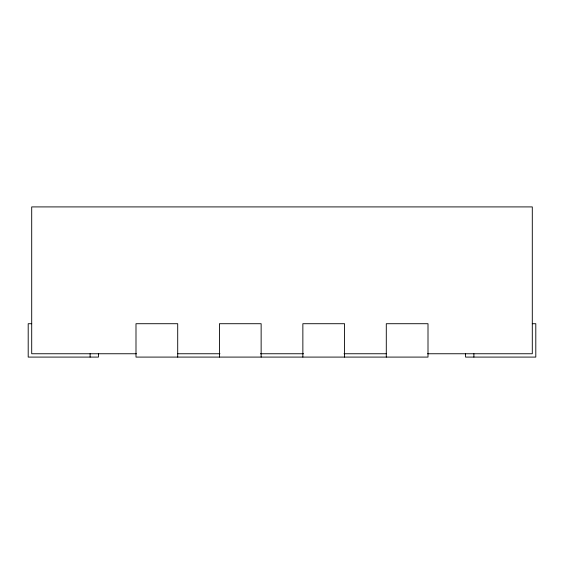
<?xml version="1.0" encoding="UTF-8"?>
<svg xmlns="http://www.w3.org/2000/svg" width="564" height="564" viewBox="0 0 564 564"><rect width="100%" height="100%" fill="white"/><g stroke="black" fill="none" stroke-linecap="round" stroke-linejoin="round"><path stroke-width="0.85" d="M31.704 323.715L28.2 323.715L28.2 357.09L98.446 357.09L98.446 353.755M532.296 323.715L535.8 323.715L535.8 357.09L465.554 357.09L465.554 353.755M136.396 353.755L31.704 353.755L31.704 206.91L532.296 206.91L532.296 353.755L427.604 353.755M177.738 353.755L219.974 353.755M260.441 353.755L303.559 353.755M344.026 353.755L386.262 353.755M473.894 353.755L473.894 357.09M386.291 357.09L386.291 323.715L428.005 323.715L428.005 357.09L135.994 357.09L135.994 323.715L177.709 323.715L177.709 357.09M344.576 357.09L344.576 323.715L302.861 323.715L302.861 357.09M261.139 357.09L261.139 323.715L219.424 323.715L219.424 357.09M90.106 353.755L90.106 357.09"/></g></svg>
